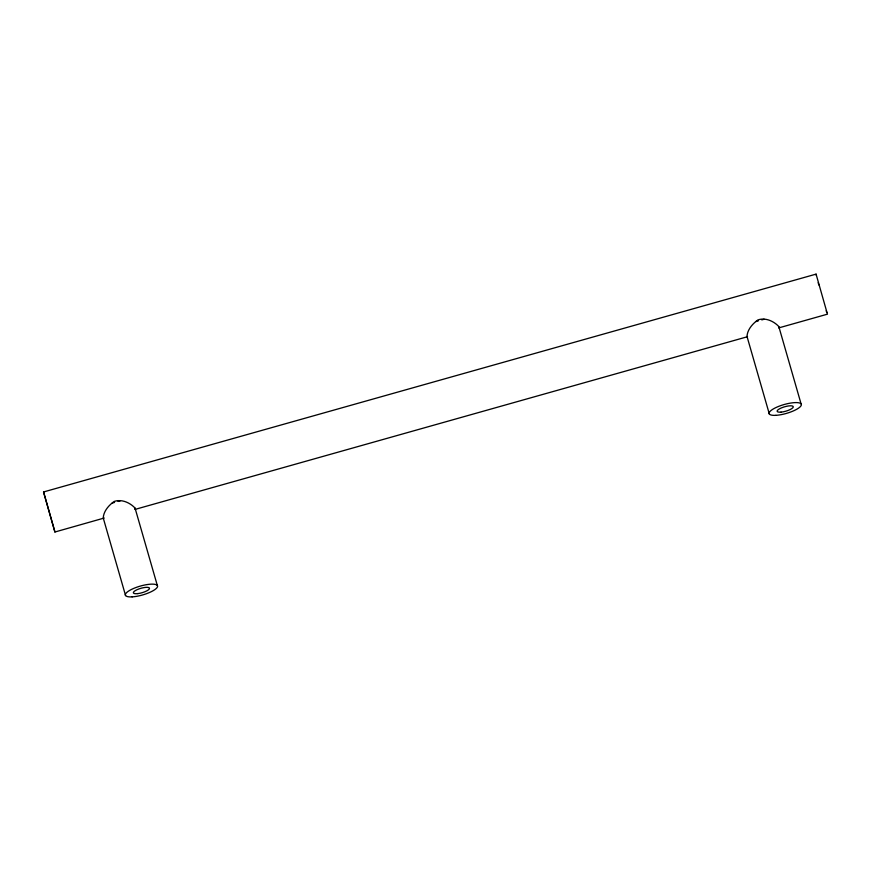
<?xml version="1.0" encoding="UTF-8"?>
<svg xmlns="http://www.w3.org/2000/svg" width="871" height="871" viewBox="0 0 871 871"><rect width="100%" height="100%" fill="white"/><g stroke="black" fill="none" stroke-linecap="round" stroke-linejoin="round"><path stroke-width="1.31" d="M125.566 595.546L103.235 517.962C103.573 511.19 108.821 505.234 114.177 501.435C121.581 498.876 129.953 502.6 135.049 508.087L157.335 585.508M769.333 414.008L747.002 336.435C747.351 329.652 752.588 323.707 757.944 319.907C765.348 317.349 773.731 321.072 778.816 326.56L801.102 403.97M778.816 326.56L778.674 327.921L827.45 314.17L816.073 274.125L43.55 491.963L54.927 532.007L104.259 518.016M112.207 503.068L114.537 502.415M118.031 501.435L120.35 500.771M755.974 321.541L758.303 320.887M761.798 319.897L764.128 319.243M747.002 336.435L747.492 336.718L134.907 509.448L135.049 508.087M43.55 491.963L54.927 532.007M826.22 310.773L826.797 312.591M818.196 282.683L818.794 284.926M816.073 274.125L816.323 275.388M132.142 596.875A16.756 4.584 -16.1 0 0 157.531 586.695A16.756 4.584 -16.1 0 0 134.667 588.012A16.756 4.584 -16.1 0 0 132.142 596.875M775.909 415.336A16.756 4.584 -16.1 0 0 801.309 405.157A16.756 4.584 -16.1 0 0 778.434 406.474A16.756 4.584 -16.1 0 0 775.909 415.336M781.026 412.135A8.383 2.286 -16.1 0 0 793.296 406.909A8.383 2.286 -16.1 0 0 781.341 407.933A8.383 2.286 -16.1 0 0 781.026 412.135M137.825 593.608A8.383 2.286 -16.1 0 0 149.507 588.252A8.383 2.286 -16.1 0 0 137.008 589.711A8.383 2.286 -16.1 0 0 137.825 593.608"/></g></svg>
